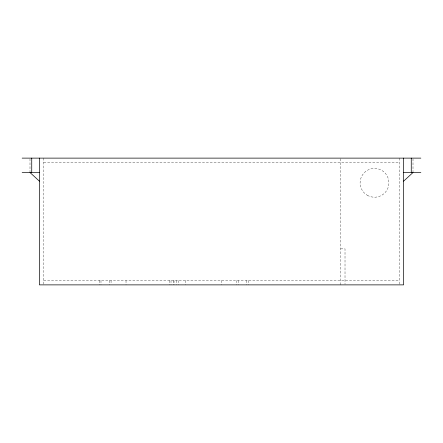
<?xml version="1.0" encoding="UTF-8"?>
<svg xmlns="http://www.w3.org/2000/svg" width="443" height="443" viewBox="0 0 443 443"><rect width="100%" height="100%" fill="white"/><g stroke="black" fill="none" stroke-linecap="round" stroke-linejoin="round"><path stroke-width="0.33" stroke-dasharray="2.21 1.66" d="M43.719 162.448L399.281 162.448M340.695 248.866L345.014 248.866L345.014 284.196M43.719 280.552L399.281 280.552M413.003 158.81L413.003 171.845M399.281 158.123L399.281 284.877M340.695 158.744L340.695 284.877M248.246 280.552L248.246 284.877M246.806 280.552L246.806 284.877M238.162 280.552L238.162 284.877M236.723 280.552L236.723 284.877M221.766 280.552L221.766 284.877M185.49 280.552L185.49 284.877M178.219 280.552L178.219 284.877M176.779 280.552L176.779 284.877M173.966 280.552L173.966 284.877M173.9 280.552L173.9 284.877M171.015 280.552L171.015 284.877M169.575 280.552L169.575 284.877M126.028 280.552L126.028 284.877M111.071 280.552L111.071 284.256M109.631 280.552L109.631 284.877M100.987 280.552L100.987 284.877M99.548 280.552L99.548 284.877M43.719 158.123L43.719 284.877M29.997 158.81L29.997 171.845M367.308 195.291A14.403 14.403 0 0 0 388.915 182.821A14.403 14.403 0 0 0 367.308 170.345A14.403 14.403 0 0 0 367.308 195.291"/><path stroke-width="0.66" d="M403.601 181.17L413.003 172.526M22.15 158.123L420.85 158.123M22.15 172.526L39.399 172.526M403.601 172.526L420.85 172.526M29.997 172.526L39.399 181.17M411.265 158.123L411.265 172.526M403.601 158.123L403.601 284.877L39.399 284.877L39.399 158.123M31.735 158.123L31.735 172.526"/></g></svg>
